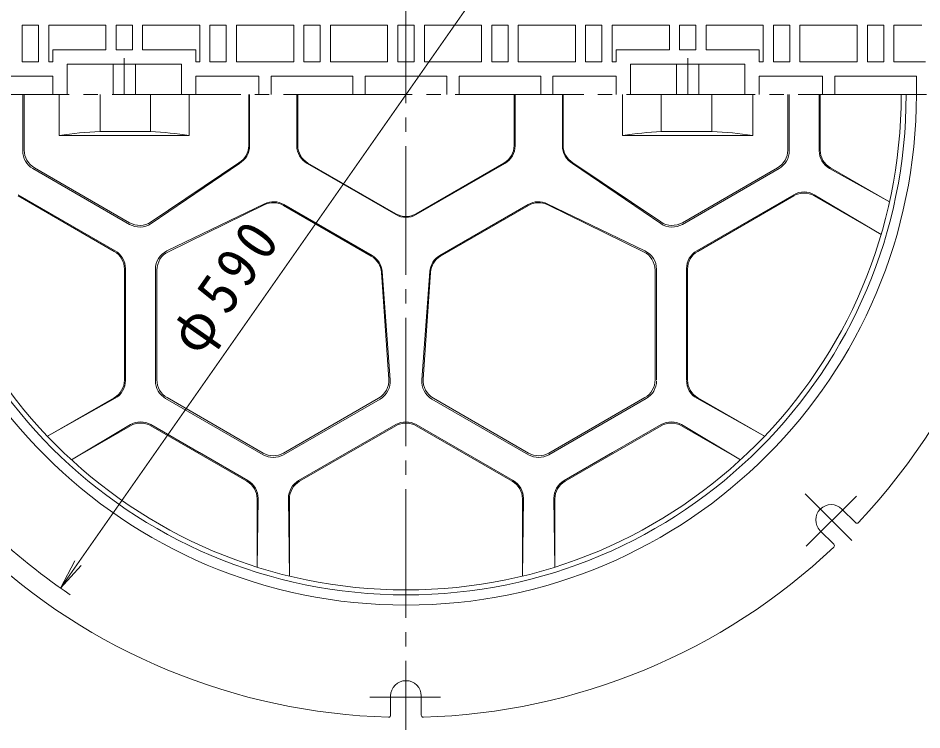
# Model space of a CAD drawing. Units: millimetres, scale not verified. Extents: x -687 to 538, y -934 to 985.
# Drawn here: x -264.9 to 177.8, y 10.8 to 359.4 of the extents above; entities that cross this region are included whole.
import ezdxf

# ---------------------------------------------------------------- set-up
doc = ezdxf.new("R2010")
doc.units = ezdxf.units.MM
doc.header["$LTSCALE"] = 7
doc.linetypes.add('CHAIN2', pattern=[12, 9, -1, 1, -1])
for name, color, linetype, lineweight in [('0-1_躯体', 2, 'Continuous', 18), ('0-2_仕上', 3, 'Continuous', 18), ('0-4_その他', 7, 'Continuous', 18)]:
    doc.layers.add(name, color=color, linetype=linetype, lineweight=lineweight)
doc.styles.add('ＭＳ ゴシック', font='')
doc.styles.get('ＭＳ ゴシック').set_extended_font_data('MS Gothic')

msp = doc.modelspace()

# ---------------------------------------------------------------- linework, layer by layer
at = {"layer": '0-1_躯体', "linetype": 'CHAIN2'}
for p, q in [((143.504, 103.54), (120.614, 126.43)), ((145.709, 125.359), (121.171, 100.822)), ((-57.912, 26.944), (-92.614, 26.944))]:
    msp.add_line(p, q, dxfattribs=at)
at = {"layer": '0-1_躯体'}
for p, q in [((138.646, 119.004), (145.28, 112.371)), ((128.04, 108.398), (134.673, 101.764)), ((-82.4, 27.444), (-82.4, 18.063)), ((-67.4, 27.444), (-67.4, 18.063))]:
    msp.add_line(p, q, dxfattribs=at)
for centre, radius, start, end in [((-74.9, 321.944), 283, 0, 180), ((-74.9, 321.944), 278, 0, 180), ((-74.9, 321.944), 305, 316.60225, 43.3978), ((-74.9, 321.944), 304, 0, 40.56647), ((-74.9, 321.944), 291, 0, 40.15373), ((-74.9, 321.944), 293, 0, 40.21982), ((-74.9, 321.944), 285, 0, 39.90254), ((133.343, 113.701), 7.5, 45, 225), ((145.987, 113.078), 1, 225, 316.60217), ((-74.9, 321.944), 305, 226.6022, 268.39783), ((-74.9, 321.944), 305, 271.60228, 313.39778), ((133.966, 101.057), 1, 313.3961, 45), ((-74.9, 27.444), 7.5, 0, 180), ((-83.4, 18.063), 1, 268.3961, 0), ((-66.4, 18.063), 1, 180, 271.60217)]:
    msp.add_arc(centre, radius, start, end, dxfattribs=at)
at = {"layer": '0-1_躯体', "color": 3}
msp.add_arc((-74.9, 321.944), 250, 179.99994, 359.99994, dxfattribs=at)
at = {"layer": '0-2_仕上', "linetype": 'CHAIN2'}
for p, q in [((-74.9, 632.712), (-74.9, 10.826)), ((-212.9, 339.743), (-212.9, 321.944)), ((63.1, 339.743), (63.1, 321.944)), ((-386.854, 321.944), (239.893, 321.944))]:
    msp.add_line(p, q, dxfattribs=at)
at = {"layer": '0-2_仕上'}
for p, q in [((-262.9, 355.944), (-254.9, 355.944)), ((-262.9, 355.944), (-262.9, 337.944)), ((-249.9, 355.944), (-221.9, 355.944)), ((-249.9, 355.944), (-249.9, 337.944)), ((-216.9, 355.944), (-208.9, 355.944)), ((-216.9, 355.944), (-216.9, 343.944)), ((-203.9, 355.944), (-175.9, 355.944)), ((-203.9, 355.944), (-203.9, 343.944)), ((-175.9, 355.944), (-175.9, 337.944)), ((-157.9, 355.944), (-157.9, 337.944)), ((-129.9, 355.944), (-157.9, 355.944)), ((-129.9, 355.944), (-129.9, 337.944)), ((-124.9, 355.944), (-124.9, 337.944)), ((-124.9, 355.944), (-116.9, 355.944)), ((-116.9, 355.944), (-116.9, 337.944)), ((-111.9, 355.944), (-83.9, 355.944)), ((-111.9, 355.944), (-111.9, 337.944)), ((-83.9, 355.944), (-83.9, 337.944)), ((-78.9, 355.944), (-78.9, 337.944)), ((-78.9, 355.944), (-74.9, 355.944)), ((-70.9, 355.944), (-74.9, 355.944)), ((-70.9, 355.944), (-70.9, 337.944)), ((-65.9, 355.944), (-65.9, 337.944)), ((-37.9, 355.944), (-65.9, 355.944)), ((-37.9, 355.944), (-37.9, 337.944)), ((-32.9, 355.944), (-32.9, 337.944)), ((-24.9, 355.944), (-32.9, 355.944)), ((-24.9, 355.944), (-24.9, 337.944)), ((-19.9, 355.944), (8.1, 355.944)), ((-19.9, 355.944), (-19.9, 337.944)), ((8.1, 355.944), (8.1, 337.944)), ((26.1, 355.944), (26.1, 337.944)), ((54.1, 355.944), (26.1, 355.944)), ((54.1, 355.944), (54.1, 343.944)), ((67.1, 355.944), (59.1, 355.944)), ((67.1, 355.944), (67.1, 343.944)), ((100.1, 355.944), (72.1, 355.944)), ((100.1, 355.944), (100.1, 337.944)), ((113.1, 355.944), (105.1, 355.944)), ((113.1, 355.944), (113.1, 337.944)), ((146.1, 355.944), (118.1, 355.944)), ((118.1, 355.944), (118.1, 337.944)), ((146.1, 355.944), (146.1, 337.944)), ((159.1, 355.944), (159.1, 337.944)), ((164.1, 355.944), (164.1, 337.944)), ((177.823, 355.944), (164.1, 355.944)), ((-247.9, 343.944), (-247.9, 337.944)), ((-177.9, 343.944), (-203.9, 343.944)), ((-177.9, 343.944), (-177.9, 337.944)), ((28.1, 343.944), (28.1, 337.944)), ((28.1, 343.944), (54.1, 343.944)), ((98.1, 343.944), (98.1, 337.944)), ((-247.9, 337.944), (-249.9, 337.944)), ((-184.9, 336.944), (-240.9, 336.944)), ((-240.9, 336.944), (-240.9, 321.944)), ((-218.4, 336.944), (-218.4, 321.944)), ((-207.4, 336.944), (-207.4, 321.944)), ((-184.9, 336.944), (-184.9, 321.944)), ((-177.9, 337.944), (-175.9, 337.944)), ((-129.9, 337.944), (-157.9, 337.944)), ((-124.9, 337.944), (-116.9, 337.944)), ((-111.9, 337.944), (-83.9, 337.944)), ((-78.9, 337.944), (-74.9, 337.944)), ((-70.9, 337.944), (-74.9, 337.944)), ((-37.9, 337.944), (-65.9, 337.944)), ((-24.9, 337.944), (-32.9, 337.944)), ((-19.9, 337.944), (8.1, 337.944)), ((28.1, 337.944), (26.1, 337.944)), ((35.1, 336.944), (91.1, 336.944)), ((35.1, 336.944), (35.1, 321.944)), ((57.6, 336.944), (57.6, 321.944)), ((68.6, 336.944), (68.6, 321.944)), ((91.1, 336.944), (91.1, 321.944)), ((98.1, 337.944), (100.1, 337.944)), ((146.1, 337.944), (118.1, 337.944)), ((179.598, 337.944), (164.1, 337.944)), ((-247.9, 330.944), (-278.9, 330.944)), ((-247.9, 330.944), (-247.9, 321.944)), ((-177.9, 330.944), (-146.9, 330.944)), ((-177.9, 330.944), (-177.9, 321.944)), ((-146.9, 330.944), (-146.9, 321.944)), ((-140.9, 330.944), (-100.9, 330.944)), ((-140.9, 330.944), (-140.9, 321.944)), ((-100.9, 330.944), (-100.9, 321.944)), ((-94.9, 330.944), (-74.9, 330.944)), ((-94.9, 330.944), (-94.9, 321.944)), ((-54.9, 330.944), (-74.9, 330.944)), ((-54.9, 330.944), (-54.9, 321.944)), ((-8.9, 330.944), (-48.9, 330.944)), ((-48.9, 330.944), (-48.9, 321.944)), ((-8.9, 330.944), (-8.9, 321.944)), ((28.1, 330.944), (-2.9, 330.944)), ((-2.9, 330.944), (-2.9, 321.944)), ((28.1, 330.944), (28.1, 321.944)), ((98.1, 330.944), (129.1, 330.944)), ((98.1, 330.944), (98.1, 321.944)), ((129.1, 330.944), (129.1, 321.944)), ((135.1, 330.944), (175.1, 330.944)), ((135.1, 330.944), (135.1, 321.944)), ((175.1, 330.944), (175.1, 321.944)), ((-262.631, 294.386), (-262.631, 321.943)), ((-261.9, 294.808), (-261.9, 321.943)), ((-199.96, 303.944), (-199.96, 321.944)), ((-181.035, 301.944), (-181.035, 321.944)), ((-151.874, 297.103), (-151.874, 321.943)), ((-151.499, 296.886), (-151.499, 321.943)), ((-128.372, 296.927), (-128.372, 321.943)), ((-127.9, 297.088), (-127.9, 321.943)), ((-21.9, 297.088), (-21.9, 321.943)), ((-21.428, 296.927), (-21.428, 321.943)), ((1.699, 296.886), (1.699, 321.943)), ((2.074, 297.103), (2.074, 321.943)), ((31.235, 301.944), (31.235, 321.944)), ((50.16, 303.944), (50.16, 321.944)), ((112.1, 294.808), (112.1, 321.943)), ((112.831, 294.386), (112.831, 321.943)), ((127.533, 294.481), (127.533, 321.943)), ((128.025, 294.765), (128.025, 321.943)), ((-156.693, 288.547), (-199.723, 259.608)), ((-156.499, 288.226), (-199.71, 258.815)), ((-123.372, 288.267), (-79.9, 263.168)), ((-122.9, 288.428), (-79.9, 263.602)), ((-26.9, 288.428), (-69.9, 263.602)), ((-26.428, 288.267), (-69.9, 263.168)), ((6.699, 288.226), (49.91, 258.815)), ((6.893, 288.547), (49.923, 259.608)), ((-210.337, 258.421), (-257.631, 285.726)), ((-210.303, 259.246), (-256.9, 286.148)), ((60.504, 259.246), (107.1, 286.148)), ((60.537, 258.421), (107.831, 285.726)), ((161.91, 269.427), (132.534, 285.821)), ((161.91, 269.427), (133.024, 286.104)), ((-217.333, 245.484), (-264.9, 272.946)), ((-217.824, 245.2), (-264.9, 272.379)), ((67.533, 245.483), (115.1, 272.946)), ((68.025, 245.2), (115.1, 272.379)), ((157.81, 253.494), (125.1, 272.946)), ((157.81, 253.494), (125.1, 272.379)), ((-144.14, 268.503), (-191.977, 245.42)), ((-144.314, 268.005), (-191.296, 245.012)), ((-134.918, 267.684), (-91.882, 242.836)), ((-134.794, 268.157), (-91.533, 243.181)), ((-15.006, 268.157), (-58.266, 243.181)), ((-14.882, 267.683), (-57.918, 242.836)), ((-5.66, 268.503), (42.177, 245.42)), ((-5.486, 268.005), (41.496, 245.012)), ((-212.824, 182.181), (-212.824, 236.54)), ((-212.333, 181.898), (-212.333, 236.823)), ((-197.631, 181.803), (-197.631, 236.413)), ((-196.9, 182.225), (-196.9, 236.03)), ((-86.905, 234.86), (-83.327, 182.676)), ((-86.561, 235.26), (-82.633, 182.29)), ((-63.239, 235.26), (-67.166, 182.29)), ((-62.895, 234.86), (-66.473, 182.676)), ((47.1, 182.275), (47.1, 236.03)), ((47.831, 182.275), (47.831, 236.413)), ((62.533, 182.275), (62.533, 236.823)), ((63.025, 182.275), (63.025, 236.54)), ((-250.531, 154.638), (-217.824, 173.521)), ((-250.531, 154.638), (-217.333, 173.238)), ((-144.9, 145.586), (-192.631, 173.143)), ((-144.9, 146.429), (-191.9, 173.565)), ((-88.304, 173.332), (-134.9, 146.429)), ((-87.606, 172.891), (-134.9, 145.586)), ((-62.193, 172.891), (-14.9, 145.586)), ((-61.496, 173.332), (-14.9, 146.429)), ((-4.9, 146.429), (42.1, 173.565)), ((-4.9, 145.585), (42.831, 173.143)), ((100.731, 154.638), (67.533, 173.238)), ((100.731, 154.638), (68.025, 173.521)), ((-238.786, 143.118), (-209.9, 160.363)), ((-238.786, 143.118), (-209.9, 159.796)), ((-176.117, 146.631), (-199.9, 160.363)), ((-176.362, 146.206), (-199.9, 159.796)), ((-79.9, 160.363), (-127.467, 132.9)), ((-79.9, 159.796), (-126.976, 132.616)), ((-69.9, 160.363), (-22.333, 132.9)), ((-69.9, 159.796), (-22.824, 132.616)), ((26.317, 146.631), (50.1, 160.363)), ((26.563, 146.206), (50.1, 159.796)), ((88.986, 143.118), (60.1, 160.362)), ((88.986, 143.118), (60.1, 159.796)), ((-152.824, 132.617), (-176.362, 146.206)), ((-152.333, 132.9), (-176.116, 146.631)), ((2.533, 132.9), (26.317, 146.631)), ((3.024, 132.616), (26.562, 146.206)), ((-147.824, 90.601), (-147.333, 124.24)), ((-131.976, 86.19), (-132.467, 124.24)), ((-17.824, 86.19), (-17.333, 124.24)), ((-1.976, 90.601), (-2.467, 124.24)), ((-147.824, 90.601), (-147.824, 123.956)), ((-131.976, 86.19), (-131.976, 123.956)), ((-17.824, 86.19), (-17.824, 123.956)), ((-1.976, 90.601), (-1.976, 123.956))]:
    msp.add_line(p, q, dxfattribs=at)
for points in [[(-254.9, 355.944), (-254.9, 337.944), (-262.9, 337.944)], [(-221.9, 355.944), (-221.9, 343.944), (-247.9, 343.944)], [(-208.9, 355.944), (-208.9, 343.944), (-216.9, 343.944)], [(-162.9, 355.944), (-170.9, 355.944), (-170.9, 337.944)], [(-162.9, 355.944), (-162.9, 337.944), (-170.9, 337.944)], [(13.1, 355.944), (21.1, 355.944), (21.1, 337.944)], [(13.1, 355.944), (13.1, 337.944), (21.1, 337.944)], [(59.1, 355.944), (59.1, 343.944), (67.1, 343.944)], [(72.1, 355.944), (72.1, 343.944), (98.1, 343.944)], [(105.1, 355.944), (105.1, 337.944), (113.1, 337.944)], [(159.1, 355.944), (151.1, 355.944), (151.1, 337.944), (159.1, 337.944)], [(-181.035, 301.944), (-244.744, 301.944), (-244.744, 321.944)], [(-199.96, 303.944), (-224.755, 303.944), (-224.755, 321.944)], [(31.235, 301.944), (94.944, 301.944), (94.944, 321.944)], [(50.16, 303.944), (74.955, 303.944), (74.955, 321.944)]]:
    msp.add_lwpolyline(points, dxfattribs=at)
for centre, radius, start, end in [((-74.9, 321.944), 275, 0, 180), ((-74.9, 321.944), 245, 179.99992, 359.99992), ((-74.9, 321.944), 242.564, 179.99992, 359.99992), ((-212.89, 84.472), 219.792, 93.0945, 98.33322), ((-212.89, 91.069), 213.267, 81.40993, 86.52414), ((63.09, 91.069), 213.267, 93.47581, 98.59003), ((63.09, 84.472), 219.792, 81.66673, 86.90546), ((-161.874, 297.103), 10, 301.1971, 0), ((-161.499, 296.886), 10, 299.99988, 0), ((-118.372, 296.927), 10, 180, 239.99976), ((-117.9, 297.088), 10, 180, 239.99976), ((-31.9, 297.088), 10, 300.00024, 0), ((-31.428, 296.927), 10, 300.00024, 0), ((11.699, 296.886), 10, 180, 240.00012), ((12.074, 297.103), 10, 180, 238.8029), ((-252.631, 294.386), 10, 180, 240.00012), ((-251.9, 294.808), 10, 180, 240.00012), ((102.1, 294.808), 10, 299.99988, 0), ((102.831, 294.386), 10, 299.99988, 0), ((137.533, 294.481), 10, 180, 240.00012), ((138.025, 294.765), 10, 180, 239.99976), ((120.1, 264.286), 10, 59.99976, 119.99988), ((120.1, 263.719), 10, 60.00012, 119.99988), ((-139.918, 259.023), 10, 60.00012, 116.07773), ((-139.794, 259.497), 10, 59.99995, 115.75949), ((-10.006, 259.497), 10, 64.24051, 120.00005), ((-9.882, 259.023), 10, 63.92227, 119.99988), ((-74.9, 272.262), 10, 239.99976, 299.99988), ((-74.9, 271.828), 10, 239.99976, 299.99988), ((-205.337, 267.081), 10, 240.00012, 304.24055), ((-205.303, 267.906), 10, 240.00012, 303.9225), ((55.537, 267.081), 10, 235.75945, 299.99988), ((55.504, 267.906), 10, 236.0775, 299.99988), ((-222.824, 236.54), 10, 0, 60.00012), ((-222.333, 236.823), 10, 0, 60.00012), ((-187.631, 236.413), 10, 115.75949, 180), ((-186.9, 236.03), 10, 116.07735, 180), ((37.1, 236.03), 10, 0, 63.92265), ((37.831, 236.413), 10, 0, 64.24051), ((72.534, 236.823), 10, 119.99988, 180), ((73.024, 236.54), 10, 119.99988, 180), ((-96.881, 234.176), 10, 3.92279, 59.99991), ((-96.534, 234.521), 10, 4.2404, 59.99997), ((-53.266, 234.521), 10, 120.00003, 175.7596), ((-52.918, 234.176), 10, 120.00009, 176.07721), ((-222.824, 182.181), 10, 300.00024, 0), ((-222.333, 181.898), 10, 299.99988, 0), ((-187.631, 181.803), 10, 180, 240.00012), ((-186.9, 182.225), 10, 180, 240.00012), ((-93.303, 181.992), 10, 300.00024, 3.92262), ((-92.606, 181.551), 10, 300.00024, 4.24068), ((-57.194, 181.551), 10, 175.75945, 239.99988), ((-56.496, 181.992), 10, 176.0775, 239.99988), ((37.1, 182.225), 10, 299.99988, 0), ((37.831, 181.803), 10, 299.99988, 0), ((72.534, 181.898), 10, 180, 240.00012), ((73.024, 182.181), 10, 180, 239.99991), ((-204.9, 151.702), 10, 60.00012, 120.00024), ((-204.9, 151.135), 10, 60.00012, 119.99988), ((-74.9, 151.702), 10, 59.99988, 120), ((-74.9, 151.135), 10, 59.99988, 120), ((55.1, 151.702), 10, 60.00043, 119.99988), ((55.1, 151.135), 10, 60.00012, 119.99988), ((-139.9, 155.09), 10, 240.00012, 300.00024), ((-9.9, 155.09), 10, 239.99988, 300), ((-139.9, 154.246), 10, 240.00012, 300.00024), ((-9.9, 154.246), 10, 239.99988, 300), ((-157.333, 124.24), 10, 0, 60.00012), ((-122.467, 124.24), 10, 120.00024, 180.00037), ((-27.333, 124.24), 10, 359.99976, 59.99988), ((7.533, 124.24), 10, 120, 180.00012), ((-157.824, 123.956), 10, 0.00037, 60.00012), ((-121.976, 123.956), 10, 120.00024, 180), ((-27.824, 123.956), 10, 0.00012, 59.99988), ((8.024, 123.956), 10, 120, 179.99976)]:
    msp.add_arc(centre, radius, start, end, dxfattribs=at)
at = {"layer": '0-4_その他'}
for q in [(94.305, 563.594), (-237.179, 93.599), (-233.971, 91.353)]:
    msp.add_line((-244.105, 80.294), q, dxfattribs=at)
msp.add_arc((-74.9, 321.944), 295, 225.00002, 236.12233, dxfattribs=at)

# ---------------------------------------------------------------- texts
at = {"layer": '0-4_その他', "color": 2, "insert": (-171.722, 189.943), "char_height": 20.53, "attachment_point": 7, "rotation": 55, "style": 'ＭＳ ゴシック'}
msp.add_mtext('\\T1.21;\\W0.95;φ590', dxfattribs=at)

doc.saveas('drawing.dxf')
